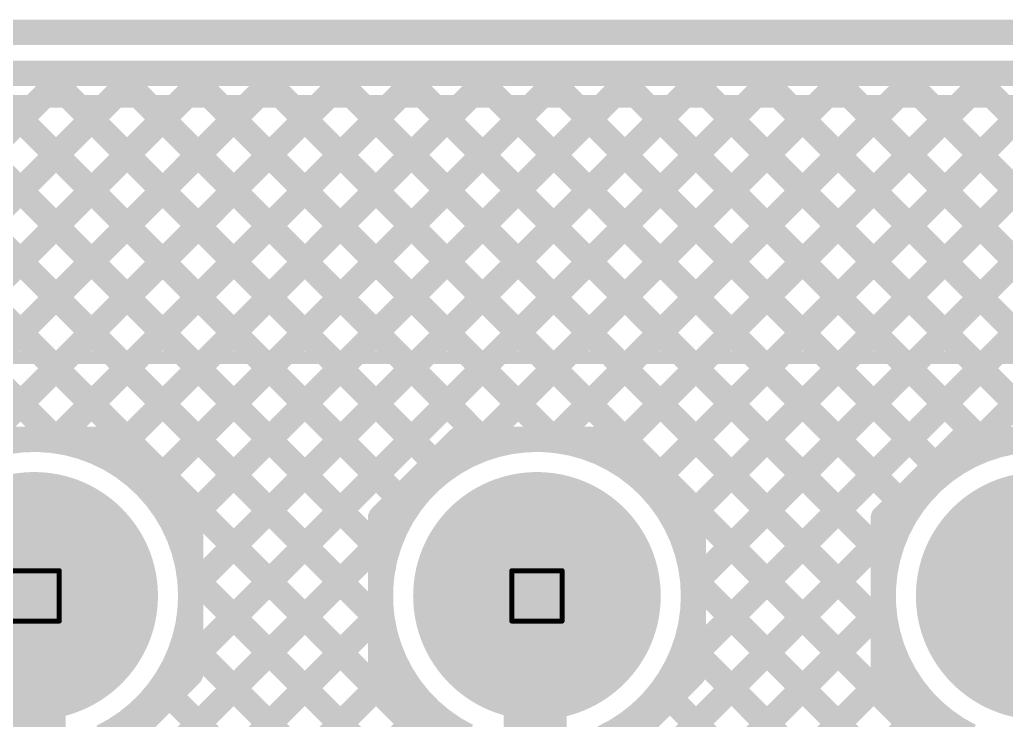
# Model space of a CAD drawing. Header units: inches. Extents: x -1.9 to 9.4, y 0 to 6.7.
# Drawn here: x 0.1433 to 0.5357, y 3.1123 to 3.3908 of the extents above; entities that cross this region are included whole.
import ezdxf

# ---------------------------------------------------------------- set-up
doc = ezdxf.new("R2010")
doc.units = ezdxf.units.IN
doc.header["$MEASUREMENT"] = 0
for name, color, linetype in [('Board Outline', 216, 'Continuous'), ('Bottom Layer', 5, 'Continuous'), ('Bottom Solder', 6, 'Continuous'), ('Drill Drawing', 1, 'Continuous'), ('Multi-Layer', 9, 'Continuous'), ('Pad Holes', 156, 'Continuous'), ('Top Layer', 1, 'Continuous'), ('Top Overlay', 2, 'Continuous'), ('Top Solder', 216, 'Continuous')]:
    doc.layers.add(name, color=color, linetype=linetype)

# ---------------------------------------------------------------- blocks, each defined once
blk = doc.blocks.new('KF129_5_08_3P_7')
at = {"layer": 'Bottom Layer'}
h = blk.add_hatch(color=5, dxfattribs=at)
edge = h.paths.add_edge_path()
edge.add_arc((-0.2, 0), 0.047244, 0, 360)
h = blk.add_hatch(color=5, dxfattribs=at)
edge = h.paths.add_edge_path()
edge.add_arc((0, 0), 0.047244, 0, 360)
h = blk.add_hatch(color=5, dxfattribs=at)
edge = h.paths.add_edge_path()
edge.add_arc((0.2, 0), 0.047244, 0, 360)
at = {"layer": 'Bottom Solder'}
h = blk.add_hatch(color=6, dxfattribs=at)
edge = h.paths.add_edge_path()
edge.add_arc((-0.2, 0), 0.049244, 0, 360)
h = blk.add_hatch(color=6, dxfattribs=at)
edge = h.paths.add_edge_path()
edge.add_arc((0, 0), 0.049244, 0, 360)
h = blk.add_hatch(color=6, dxfattribs=at)
edge = h.paths.add_edge_path()
edge.add_arc((0.2, 0), 0.049244, 0, 360)
at = {"layer": 'Multi-Layer'}
h = blk.add_hatch(color=9, dxfattribs=at)
edge = h.paths.add_edge_path()
edge.add_arc((-0.2, 0), 0.047244, 0, 360)
h = blk.add_hatch(color=9, dxfattribs=at)
edge = h.paths.add_edge_path()
edge.add_arc((0, 0), 0.047244, 0, 360)
h = blk.add_hatch(color=9, dxfattribs=at)
edge = h.paths.add_edge_path()
edge.add_arc((0.2, 0), 0.047244, 0, 360)
at = {"layer": 'Pad Holes'}
h = blk.add_hatch(color=7, dxfattribs=at)
edge = h.paths.add_edge_path()
edge.add_arc((-0.2, 0), 0.031496, 0, 360)
h = blk.add_hatch(color=7, dxfattribs=at)
edge = h.paths.add_edge_path()
edge.add_arc((0, 0), 0.031496, 0, 360)
h = blk.add_hatch(color=7, dxfattribs=at)
edge = h.paths.add_edge_path()
edge.add_arc((0.2, 0), 0.031496, 0, 360)
at = {"layer": 'Top Layer'}
h = blk.add_hatch(color=1, dxfattribs=at)
edge = h.paths.add_edge_path()
edge.add_arc((-0.2, 0), 0.047244, 0, 360)
h = blk.add_hatch(color=1, dxfattribs=at)
edge = h.paths.add_edge_path()
edge.add_arc((0, 0), 0.047244, 0, 360)
h = blk.add_hatch(color=1, dxfattribs=at)
edge = h.paths.add_edge_path()
edge.add_arc((0.2, 0), 0.047244, 0, 360)
at = {"layer": 'Top Solder'}
h = blk.add_hatch(color=216, dxfattribs=at)
edge = h.paths.add_edge_path()
edge.add_arc((-0.2, 0), 0.049244, 0, 360)
h = blk.add_hatch(color=216, dxfattribs=at)
edge = h.paths.add_edge_path()
edge.add_arc((0, 0), 0.049244, 0, 360)
h = blk.add_hatch(color=216, dxfattribs=at)
edge = h.paths.add_edge_path()
edge.add_arc((0.2, 0), 0.049244, 0, 360)
at = {"layer": 'Top Overlay'}
for points in [[(0.3, -0.09477, 0.005, 0.005, 0), (-0.3, -0.09477, 0.005, 0.005, 0)], [(0.3, -0.196622, 0.005, 0.005, 0), (-0.3, -0.196622, 0.005, 0.005, 0)], [(0.3, -0.22441, 0.005, 0.005, 0), (-0.3, -0.22441, 0.005, 0.005, 0)]]:
    blk.add_lwpolyline(points, format="xyseb", dxfattribs=at)

msp = doc.modelspace()

# ---------------------------------------------------------------- linework, layer by layer
at = {"layer": 'Board Outline'}
msp.add_lwpolyline([(0, 3.38583, 0.01, 0.01, 0), (1.29134, 3.38583, 0.01, 0.01, 0)], format="xyseb", dxfattribs=at)
at = {"layer": 'Bottom Layer'}
for points in [[(0.01631, 3.1391, 0.01, 0.01, 0), (0.24673, 3.36951, 0.01, 0.01, 0)], [(0.01631, 3.22395, 0.01, 0.01, 0), (0.16188, 3.36951, 0.01, 0.01, 0)], [(0.01631, 3.16738, 0.01, 0.01, 0), (0.21845, 3.36951, 0.01, 0.01, 0)], [(0.01631, 3.19567, 0.01, 0.01, 0), (0.19016, 3.36951, 0.01, 0.01, 0)], [(0.01631, 3.36951, 0.01, 0.01, 0), (1.27503, 3.36951, 0.01, 0.01, 0)], [(0.04043, 3.36951, 0.01, 0.01, 0), (0.71739, 2.69255, 0.01, 0.01, 0)], [(0.06871, 3.36951, 0.01, 0.01, 0), (0.2868, 3.15143, 0.01, 0.01, 0)], [(0.09699, 3.36951, 0.01, 0.01, 0), (0.2868, 3.17971, 0.01, 0.01, 0)], [(0.12528, 3.36951, 0.01, 0.01, 0), (0.29438, 3.20041, 0.01, 0.01, 0)], [(0.12946, 3.22396, 0.01, 0.01, 0), (0.27501, 3.36951, 0.01, 0.01, 0)], [(0.15356, 3.36951, 0.01, 0.01, 0), (0.30852, 3.21456, 0.01, 0.01, 0)], [(0.15774, 3.22396, 0.01, 0.01, 0), (0.3033, 3.36951, 0.01, 0.01, 0)], [(0.18185, 3.36951, 0.01, 0.01, 0), (0.32741, 3.22396, 0.01, 0.01, 0)], [(0.18309, 3.22102, 0.01, 0.01, 0), (0.33158, 3.36951, 0.01, 0.01, 0)], [(0.19723, 3.20688, 0.01, 0.01, 0), (0.35987, 3.36951, 0.01, 0.01, 0)], [(0.21013, 3.36951, 0.01, 0.01, 0), (0.35569, 3.22396, 0.01, 0.01, 0)], [(0.21128, 3.16436, 0.01, 0.01, 0), (0.41644, 3.36951, 0.01, 0.01, 0)], [(0.21128, 3.19265, 0.01, 0.01, 0), (0.38815, 3.36951, 0.01, 0.01, 0)], [(0.21128, 3.13608, 0.01, 0.01, 0), (0.44472, 3.36951, 0.01, 0.01, 0)], [(0.23842, 3.36951, 0.01, 0.01, 0), (0.72654, 2.88138, 0.01, 0.01, 0)], [(0.2667, 3.36951, 0.01, 0.01, 0), (0.4868, 3.14942, 0.01, 0.01, 0)], [(0.29498, 3.36951, 0.01, 0.01, 0), (0.4868, 3.1777, 0.01, 0.01, 0)], [(0.32327, 3.36951, 0.01, 0.01, 0), (0.49337, 3.19941, 0.01, 0.01, 0)], [(0.32745, 3.22396, 0.01, 0.01, 0), (0.473, 3.36951, 0.01, 0.01, 0)], [(0.35155, 3.36951, 0.01, 0.01, 0), (0.50751, 3.21355, 0.01, 0.01, 0)], [(0.35573, 3.22396, 0.01, 0.01, 0), (0.50129, 3.36951, 0.01, 0.01, 0)], [(0.37984, 3.36951, 0.01, 0.01, 0), (0.5254, 3.22396, 0.01, 0.01, 0)], [(0.38209, 3.22203, 0.01, 0.01, 0), (0.52957, 3.36951, 0.01, 0.01, 0)], [(0.39623, 3.20789, 0.01, 0.01, 0), (0.55786, 3.36951, 0.01, 0.01, 0)], [(0.40812, 3.36951, 0.01, 0.01, 0), (0.55368, 3.22396, 0.01, 0.01, 0)], [(0.41037, 3.19374, 0.01, 0.01, 0), (0.58614, 3.36951, 0.01, 0.01, 0)], [(0.41128, 3.13809, 0.01, 0.01, 0), (0.64271, 3.36951, 0.01, 0.01, 0)], [(0.41128, 3.16637, 0.01, 0.01, 0), (0.61443, 3.36951, 0.01, 0.01, 0)], [(0.43641, 3.36951, 0.01, 0.01, 0), (0.87509, 2.93083, 0.01, 0.01, 0)], [(0.46469, 3.36951, 0.01, 0.01, 0), (0.90338, 2.93083, 0.01, 0.01, 0)], [(0.49297, 3.36951, 0.01, 0.01, 0), (0.93166, 2.93083, 0.01, 0.01, 0)], [(0.52126, 3.36951, 0.01, 0.01, 0), (0.95995, 2.93083, 0.01, 0.01, 0)], [(0.52544, 3.22396, 0.01, 0.01, 0), (0.67099, 3.36951, 0.01, 0.01, 0)], [(0.01631, 3.36534, 0.01, 0.01, 0), (0.1577, 3.22396, 0.01, 0.01, 0)], [(0.11792, 3.22396, 0.01, 0.01, 0), (0.18016, 3.22396, 0.01, 0.01, 0)], [(0.18016, 3.22396, 0.01, 0.01, 0), (0.21128, 3.19283, 0.01, 0.01, 0)], [(0.2868, 3.19283, 0.01, 0.01, 0), (0.31792, 3.22396, 0.01, 0.01, 0)], [(0.31792, 3.22396, 0.01, 0.01, 0), (0.38016, 3.22396, 0.01, 0.01, 0)], [(0.38016, 3.22396, 0.01, 0.01, 0), (0.41128, 3.19283, 0.01, 0.01, 0)], [(0.4868, 3.19283, 0.01, 0.01, 0), (0.51792, 3.22396, 0.01, 0.01, 0)], [(0.51792, 3.22396, 0.01, 0.01, 0), (0.58016, 3.22396, 0.01, 0.01, 0)], [(0.21128, 3.13059, 0.01, 0.01, 0), (0.21128, 3.19283, 0.01, 0.01, 0)], [(0.2868, 3.13059, 0.01, 0.01, 0), (0.2868, 3.19283, 0.01, 0.01, 0)], [(0.41128, 3.13059, 0.01, 0.01, 0), (0.41128, 3.19283, 0.01, 0.01, 0)], [(0.4868, 3.13059, 0.01, 0.01, 0), (0.4868, 3.19283, 0.01, 0.01, 0)], [(0.01631, 2.91282, 0.01, 0.01, 0), (0.2868, 3.1833, 0.01, 0.01, 0)], [(0.1507, 2.84922, 0.01, 0.01, 0), (0.4868, 3.18531, 0.01, 0.01, 0)], [(0.21128, 3.17037, 0.01, 0.01, 0), (0.71739, 2.66426, 0.01, 0.01, 0)], [(0.41128, 3.16836, 0.01, 0.01, 0), (0.71739, 2.86225, 0.01, 0.01, 0)], [(0.01631, 2.88454, 0.01, 0.01, 0), (0.2868, 3.15502, 0.01, 0.01, 0)], [(0.16484, 2.83508, 0.01, 0.01, 0), (0.4868, 3.15703, 0.01, 0.01, 0)], [(0.21128, 3.14209, 0.01, 0.01, 0), (0.71739, 2.63598, 0.01, 0.01, 0)], [(0.41128, 3.14008, 0.01, 0.01, 0), (0.71739, 2.83397, 0.01, 0.01, 0)], [(0.18016, 3.09947, 0.01, 0.01, 0), (0.21128, 3.13059, 0.01, 0.01, 0)], [(0.2868, 3.13059, 0.01, 0.01, 0), (0.31792, 3.09947, 0.01, 0.01, 0)], [(0.38016, 3.09947, 0.01, 0.01, 0), (0.41128, 3.13059, 0.01, 0.01, 0)], [(0.4868, 3.13059, 0.01, 0.01, 0), (0.51792, 3.09947, 0.01, 0.01, 0)], [(0.01631, 2.85625, 0.01, 0.01, 0), (0.28872, 3.12866, 0.01, 0.01, 0)], [(0.17522, 2.81717, 0.01, 0.01, 0), (0.48772, 3.12967, 0.01, 0.01, 0)], [(0.20289, 3.1222, 0.01, 0.01, 0), (0.71739, 2.60769, 0.01, 0.01, 0)], [(0.40189, 3.12119, 0.01, 0.01, 0), (0.71739, 2.80568, 0.01, 0.01, 0)], [(0.1659, 2.77957, 0.01, 0.01, 0), (0.50186, 3.11553, 0.01, 0.01, 0)], [(0.01631, 2.82797, 0.01, 0.01, 0), (0.30286, 3.11452, 0.01, 0.01, 0)], [(0.18875, 3.10805, 0.01, 0.01, 0), (0.71739, 2.57941, 0.01, 0.01, 0)]]:
    msp.add_lwpolyline(points, format="xyseb", dxfattribs=at)
for points in [[(0.15106, 3.36951, 0.005, 0.005, 1), (0.15606, 3.36951, 0.005, 0.005, 1)], [(0.15938, 3.36951, 0.005, 0.005, 1), (0.16438, 3.36951, 0.005, 0.005, 1)], [(0.17935, 3.36951, 0.005, 0.005, 1), (0.18435, 3.36951, 0.005, 0.005, 1)], [(0.18766, 3.36951, 0.005, 0.005, 1), (0.19266, 3.36951, 0.005, 0.005, 1)], [(0.20763, 3.36951, 0.005, 0.005, 1), (0.21263, 3.36951, 0.005, 0.005, 1)], [(0.21595, 3.36951, 0.005, 0.005, 1), (0.22095, 3.36951, 0.005, 0.005, 1)], [(0.23592, 3.36951, 0.005, 0.005, 1), (0.24092, 3.36951, 0.005, 0.005, 1)], [(0.24423, 3.36951, 0.005, 0.005, 1), (0.24923, 3.36951, 0.005, 0.005, 1)], [(0.2642, 3.36951, 0.005, 0.005, 1), (0.2692, 3.36951, 0.005, 0.005, 1)], [(0.27251, 3.36951, 0.005, 0.005, 1), (0.27751, 3.36951, 0.005, 0.005, 1)], [(0.29248, 3.36951, 0.005, 0.005, 1), (0.29748, 3.36951, 0.005, 0.005, 1)], [(0.3008, 3.36951, 0.005, 0.005, 1), (0.3058, 3.36951, 0.005, 0.005, 1)], [(0.32077, 3.36951, 0.005, 0.005, 1), (0.32577, 3.36951, 0.005, 0.005, 1)], [(0.32908, 3.36951, 0.005, 0.005, 1), (0.33408, 3.36951, 0.005, 0.005, 1)], [(0.34905, 3.36951, 0.005, 0.005, 1), (0.35405, 3.36951, 0.005, 0.005, 1)], [(0.35737, 3.36951, 0.005, 0.005, 1), (0.36237, 3.36951, 0.005, 0.005, 1)], [(0.37734, 3.36951, 0.005, 0.005, 1), (0.38234, 3.36951, 0.005, 0.005, 1)], [(0.38565, 3.36951, 0.005, 0.005, 1), (0.39065, 3.36951, 0.005, 0.005, 1)], [(0.40562, 3.36951, 0.005, 0.005, 1), (0.41062, 3.36951, 0.005, 0.005, 1)], [(0.41394, 3.36951, 0.005, 0.005, 1), (0.41894, 3.36951, 0.005, 0.005, 1)], [(0.43391, 3.36951, 0.005, 0.005, 1), (0.43891, 3.36951, 0.005, 0.005, 1)], [(0.44222, 3.36951, 0.005, 0.005, 1), (0.44722, 3.36951, 0.005, 0.005, 1)], [(0.46219, 3.36951, 0.005, 0.005, 1), (0.46719, 3.36951, 0.005, 0.005, 1)], [(0.4705, 3.36951, 0.005, 0.005, 1), (0.4755, 3.36951, 0.005, 0.005, 1)], [(0.49047, 3.36951, 0.005, 0.005, 1), (0.49547, 3.36951, 0.005, 0.005, 1)], [(0.49879, 3.36951, 0.005, 0.005, 1), (0.50379, 3.36951, 0.005, 0.005, 1)], [(0.51876, 3.36951, 0.005, 0.005, 1), (0.52376, 3.36951, 0.005, 0.005, 1)], [(0.52707, 3.36951, 0.005, 0.005, 1), (0.53207, 3.36951, 0.005, 0.005, 1)], [(0.1552, 3.22396, 0.005, 0.005, 1), (0.1602, 3.22396, 0.005, 0.005, 1)], [(0.15524, 3.22396, 0.005, 0.005, 1), (0.16024, 3.22396, 0.005, 0.005, 1)], [(0.17766, 3.22396, 0.005, 0.005, 1), (0.18266, 3.22396, 0.005, 0.005, 1)], [(0.17766, 3.22396, 0.005, 0.005, 1), (0.18266, 3.22396, 0.005, 0.005, 1)], [(0.18059, 3.22102, 0.005, 0.005, 1), (0.18559, 3.22102, 0.005, 0.005, 1)], [(0.31542, 3.22396, 0.005, 0.005, 1), (0.32042, 3.22396, 0.005, 0.005, 1)], [(0.31542, 3.22396, 0.005, 0.005, 1), (0.32042, 3.22396, 0.005, 0.005, 1)], [(0.32491, 3.22396, 0.005, 0.005, 1), (0.32991, 3.22396, 0.005, 0.005, 1)], [(0.32495, 3.22396, 0.005, 0.005, 1), (0.32995, 3.22396, 0.005, 0.005, 1)], [(0.35319, 3.22396, 0.005, 0.005, 1), (0.35819, 3.22396, 0.005, 0.005, 1)], [(0.35323, 3.22396, 0.005, 0.005, 1), (0.35823, 3.22396, 0.005, 0.005, 1)], [(0.37766, 3.22396, 0.005, 0.005, 1), (0.38266, 3.22396, 0.005, 0.005, 1)], [(0.37766, 3.22396, 0.005, 0.005, 1), (0.38266, 3.22396, 0.005, 0.005, 1)], [(0.37959, 3.22203, 0.005, 0.005, 1), (0.38459, 3.22203, 0.005, 0.005, 1)], [(0.51542, 3.22396, 0.005, 0.005, 1), (0.52042, 3.22396, 0.005, 0.005, 1)], [(0.51542, 3.22396, 0.005, 0.005, 1), (0.52042, 3.22396, 0.005, 0.005, 1)], [(0.5229, 3.22396, 0.005, 0.005, 1), (0.5279, 3.22396, 0.005, 0.005, 1)], [(0.52294, 3.22396, 0.005, 0.005, 1), (0.52794, 3.22396, 0.005, 0.005, 1)], [(0.30602, 3.21456, 0.005, 0.005, 1), (0.31102, 3.21456, 0.005, 0.005, 1)], [(0.50501, 3.21355, 0.005, 0.005, 1), (0.51001, 3.21355, 0.005, 0.005, 1)], [(0.19473, 3.20688, 0.005, 0.005, 1), (0.19973, 3.20688, 0.005, 0.005, 1)], [(0.39373, 3.20789, 0.005, 0.005, 1), (0.39873, 3.20789, 0.005, 0.005, 1)], [(0.29188, 3.20041, 0.005, 0.005, 1), (0.29688, 3.20041, 0.005, 0.005, 1)], [(0.49087, 3.19941, 0.005, 0.005, 1), (0.49587, 3.19941, 0.005, 0.005, 1)], [(0.40787, 3.19374, 0.005, 0.005, 1), (0.41287, 3.19374, 0.005, 0.005, 1)], [(0.20878, 3.19283, 0.005, 0.005, 1), (0.21378, 3.19283, 0.005, 0.005, 1)], [(0.20878, 3.19283, 0.005, 0.005, 1), (0.21378, 3.19283, 0.005, 0.005, 1)], [(0.20878, 3.19265, 0.005, 0.005, 1), (0.21378, 3.19265, 0.005, 0.005, 1)], [(0.2843, 3.19283, 0.005, 0.005, 1), (0.2893, 3.19283, 0.005, 0.005, 1)], [(0.2843, 3.19283, 0.005, 0.005, 1), (0.2893, 3.19283, 0.005, 0.005, 1)], [(0.40878, 3.19283, 0.005, 0.005, 1), (0.41378, 3.19283, 0.005, 0.005, 1)], [(0.40878, 3.19283, 0.005, 0.005, 1), (0.41378, 3.19283, 0.005, 0.005, 1)], [(0.4843, 3.19283, 0.005, 0.005, 1), (0.4893, 3.19283, 0.005, 0.005, 1)], [(0.4843, 3.19283, 0.005, 0.005, 1), (0.4893, 3.19283, 0.005, 0.005, 1)], [(0.2843, 3.1833, 0.005, 0.005, 1), (0.2893, 3.1833, 0.005, 0.005, 1)], [(0.4843, 3.18531, 0.005, 0.005, 1), (0.4893, 3.18531, 0.005, 0.005, 1)], [(0.2843, 3.17971, 0.005, 0.005, 1), (0.2893, 3.17971, 0.005, 0.005, 1)], [(0.4843, 3.1777, 0.005, 0.005, 1), (0.4893, 3.1777, 0.005, 0.005, 1)], [(0.20878, 3.17037, 0.005, 0.005, 1), (0.21378, 3.17037, 0.005, 0.005, 1)], [(0.40878, 3.16836, 0.005, 0.005, 1), (0.41378, 3.16836, 0.005, 0.005, 1)], [(0.40878, 3.16637, 0.005, 0.005, 1), (0.41378, 3.16637, 0.005, 0.005, 1)], [(0.20878, 3.16436, 0.005, 0.005, 1), (0.21378, 3.16436, 0.005, 0.005, 1)], [(0.2843, 3.15502, 0.005, 0.005, 1), (0.2893, 3.15502, 0.005, 0.005, 1)], [(0.4843, 3.15703, 0.005, 0.005, 1), (0.4893, 3.15703, 0.005, 0.005, 1)], [(0.2843, 3.15143, 0.005, 0.005, 1), (0.2893, 3.15143, 0.005, 0.005, 1)], [(0.4843, 3.14942, 0.005, 0.005, 1), (0.4893, 3.14942, 0.005, 0.005, 1)], [(0.20878, 3.14209, 0.005, 0.005, 1), (0.21378, 3.14209, 0.005, 0.005, 1)], [(0.40878, 3.14008, 0.005, 0.005, 1), (0.41378, 3.14008, 0.005, 0.005, 1)], [(0.20878, 3.13608, 0.005, 0.005, 1), (0.21378, 3.13608, 0.005, 0.005, 1)], [(0.40878, 3.13809, 0.005, 0.005, 1), (0.41378, 3.13809, 0.005, 0.005, 1)], [(0.20878, 3.13059, 0.005, 0.005, 1), (0.21378, 3.13059, 0.005, 0.005, 1)], [(0.20878, 3.13059, 0.005, 0.005, 1), (0.21378, 3.13059, 0.005, 0.005, 1)], [(0.2843, 3.13059, 0.005, 0.005, 1), (0.2893, 3.13059, 0.005, 0.005, 1)], [(0.2843, 3.13059, 0.005, 0.005, 1), (0.2893, 3.13059, 0.005, 0.005, 1)], [(0.40878, 3.13059, 0.005, 0.005, 1), (0.41378, 3.13059, 0.005, 0.005, 1)], [(0.40878, 3.13059, 0.005, 0.005, 1), (0.41378, 3.13059, 0.005, 0.005, 1)], [(0.4843, 3.13059, 0.005, 0.005, 1), (0.4893, 3.13059, 0.005, 0.005, 1)], [(0.4843, 3.13059, 0.005, 0.005, 1), (0.4893, 3.13059, 0.005, 0.005, 1)], [(0.28622, 3.12866, 0.005, 0.005, 1), (0.29122, 3.12866, 0.005, 0.005, 1)], [(0.48522, 3.12967, 0.005, 0.005, 1), (0.49022, 3.12967, 0.005, 0.005, 1)], [(0.20039, 3.1222, 0.005, 0.005, 1), (0.20539, 3.1222, 0.005, 0.005, 1)], [(0.39939, 3.12119, 0.005, 0.005, 1), (0.40439, 3.12119, 0.005, 0.005, 1)], [(0.49936, 3.11553, 0.005, 0.005, 1), (0.50436, 3.11553, 0.005, 0.005, 1)], [(0.30036, 3.11452, 0.005, 0.005, 1), (0.30536, 3.11452, 0.005, 0.005, 1)], [(0.18625, 3.10805, 0.005, 0.005, 1), (0.19125, 3.10805, 0.005, 0.005, 1)]]:
    msp.add_lwpolyline(points, format="xyseb", close=True, dxfattribs=at)
at = {"layer": 'Drill Drawing'}
for points in [[(0.13904, 3.17171, 0.002, 0.002, 0), (0.15904, 3.17171, 0.002, 0.002, 0)], [(0.15904, 3.15171, 0.002, 0.002, 0), (0.15904, 3.17171, 0.002, 0.002, 0)], [(0.33904, 3.17171, 0.002, 0.002, 0), (0.35904, 3.17171, 0.002, 0.002, 0)], [(0.33904, 3.15171, 0.002, 0.002, 0), (0.33904, 3.17171, 0.002, 0.002, 0)], [(0.35904, 3.15171, 0.002, 0.002, 0), (0.35904, 3.17171, 0.002, 0.002, 0)], [(0.13904, 3.15171, 0.002, 0.002, 0), (0.15904, 3.15171, 0.002, 0.002, 0)], [(0.33904, 3.15171, 0.002, 0.002, 0), (0.35904, 3.15171, 0.002, 0.002, 0)]]:
    msp.add_lwpolyline(points, format="xyseb", dxfattribs=at)
for points in [[(0.15854, 3.17171, 0.001, 0.001, 1), (0.15954, 3.17171, 0.001, 0.001, 1)], [(0.15854, 3.17171, 0.001, 0.001, 1), (0.15954, 3.17171, 0.001, 0.001, 1)], [(0.33854, 3.17171, 0.001, 0.001, 1), (0.33954, 3.17171, 0.001, 0.001, 1)], [(0.33854, 3.17171, 0.001, 0.001, 1), (0.33954, 3.17171, 0.001, 0.001, 1)], [(0.35854, 3.17171, 0.001, 0.001, 1), (0.35954, 3.17171, 0.001, 0.001, 1)], [(0.35854, 3.17171, 0.001, 0.001, 1), (0.35954, 3.17171, 0.001, 0.001, 1)], [(0.15854, 3.15171, 0.001, 0.001, 1), (0.15954, 3.15171, 0.001, 0.001, 1)], [(0.15854, 3.15171, 0.001, 0.001, 1), (0.15954, 3.15171, 0.001, 0.001, 1)], [(0.33854, 3.15171, 0.001, 0.001, 1), (0.33954, 3.15171, 0.001, 0.001, 1)], [(0.33854, 3.15171, 0.001, 0.001, 1), (0.33954, 3.15171, 0.001, 0.001, 1)], [(0.35854, 3.15171, 0.001, 0.001, 1), (0.35954, 3.15171, 0.001, 0.001, 1)], [(0.35854, 3.15171, 0.001, 0.001, 1), (0.35954, 3.15171, 0.001, 0.001, 1)]]:
    msp.add_lwpolyline(points, format="xyseb", close=True, dxfattribs=at)
at = {"layer": 'Top Layer'}
for points in [[(0.01529, 3.37053, 0.008, 0.008, 0), (0.94859, 3.37053, 0.008, 0.008, 0)], [(0.01529, 3.13808, 0.008, 0.008, 0), (0.24775, 3.37053, 0.008, 0.008, 0)], [(0.01529, 3.19465, 0.008, 0.008, 0), (0.19118, 3.37053, 0.008, 0.008, 0)], [(0.01529, 3.22293, 0.008, 0.008, 0), (0.1629, 3.37053, 0.008, 0.008, 0)], [(0.01529, 3.16636, 0.008, 0.008, 0), (0.21947, 3.37053, 0.008, 0.008, 0)], [(0.03941, 3.37053, 0.008, 0.008, 0), (0.32184, 3.0881, 0.008, 0.008, 0)], [(0.06769, 3.37053, 0.008, 0.008, 0), (0.2891, 3.14912, 0.008, 0.008, 0)], [(0.09597, 3.37053, 0.008, 0.008, 0), (0.28969, 3.17682, 0.008, 0.008, 0)], [(0.12232, 3.21682, 0.008, 0.008, 0), (0.27603, 3.37053, 0.008, 0.008, 0)], [(0.12426, 3.37053, 0.008, 0.008, 0), (0.2985, 3.1963, 0.008, 0.008, 0)], [(0.15254, 3.37053, 0.008, 0.008, 0), (0.31234, 3.21074, 0.008, 0.008, 0)], [(0.15631, 3.22252, 0.008, 0.008, 0), (0.30432, 3.37053, 0.008, 0.008, 0)], [(0.17554, 3.10033, 0.008, 0.008, 0), (0.44574, 3.37053, 0.008, 0.008, 0)], [(0.17783, 3.21576, 0.008, 0.008, 0), (0.3326, 3.37053, 0.008, 0.008, 0)], [(0.18083, 3.37053, 0.008, 0.008, 0), (0.33109, 3.22027, 0.008, 0.008, 0)], [(0.19383, 3.20348, 0.008, 0.008, 0), (0.36089, 3.37053, 0.008, 0.008, 0)], [(0.20507, 3.18643, 0.008, 0.008, 0), (0.38917, 3.37053, 0.008, 0.008, 0)], [(0.20911, 3.37053, 0.008, 0.008, 0), (0.35724, 3.2224, 0.008, 0.008, 0)], [(0.21026, 3.16334, 0.008, 0.008, 0), (0.41746, 3.37053, 0.008, 0.008, 0)], [(0.2374, 3.37053, 0.008, 0.008, 0), (0.52184, 3.08609, 0.008, 0.008, 0)], [(0.26568, 3.37053, 0.008, 0.008, 0), (0.48971, 3.1465, 0.008, 0.008, 0)], [(0.29396, 3.37053, 0.008, 0.008, 0), (0.4893, 3.1752, 0.008, 0.008, 0)], [(0.31799, 3.2145, 0.008, 0.008, 0), (0.47402, 3.37053, 0.008, 0.008, 0)], [(0.32225, 3.37053, 0.008, 0.008, 0), (0.49769, 3.19509, 0.008, 0.008, 0)], [(0.35053, 3.37053, 0.008, 0.008, 0), (0.5112, 3.20987, 0.008, 0.008, 0)], [(0.35449, 3.22271, 0.008, 0.008, 0), (0.50231, 3.37053, 0.008, 0.008, 0)], [(0.37651, 3.21645, 0.008, 0.008, 0), (0.53059, 3.37053, 0.008, 0.008, 0)], [(0.37882, 3.37053, 0.008, 0.008, 0), (0.52957, 3.21978, 0.008, 0.008, 0)], [(0.39285, 3.20451, 0.008, 0.008, 0), (0.55888, 3.37053, 0.008, 0.008, 0)], [(0.39764, 3.12444, 0.008, 0.008, 0), (0.64373, 3.37053, 0.008, 0.008, 0)], [(0.40444, 3.18781, 0.008, 0.008, 0), (0.58716, 3.37053, 0.008, 0.008, 0)], [(0.4071, 3.37053, 0.008, 0.008, 0), (0.55497, 3.22267, 0.008, 0.008, 0)], [(0.41018, 3.16527, 0.008, 0.008, 0), (0.61545, 3.37053, 0.008, 0.008, 0)], [(0.43539, 3.37053, 0.008, 0.008, 0), (0.75748, 3.04844, 0.008, 0.008, 0)], [(0.46367, 3.37053, 0.008, 0.008, 0), (0.78576, 3.04844, 0.008, 0.008, 0)], [(0.49195, 3.37053, 0.008, 0.008, 0), (0.80622, 3.05627, 0.008, 0.008, 0)], [(0.51186, 3.21038, 0.008, 0.008, 0), (0.67201, 3.37053, 0.008, 0.008, 0)], [(0.52024, 3.37053, 0.008, 0.008, 0), (0.80622, 3.08455, 0.008, 0.008, 0)], [(0.01529, 3.36636, 0.008, 0.008, 0), (0.15962, 3.22203, 0.008, 0.008, 0)], [(0.12254, 3.1065, 0.008, 0.008, -1.810773), (0.21028, 3.16171, 0.008, 0.008, 0)], [(0.32184, 3.10684, 0.008, 0.008, -1.797296), (0.41028, 3.16171, 0.008, 0.008, 0)], [(0.52184, 3.10684, 0.008, 0.008, -1.79723), (0.61028, 3.16171, 0.008, 0.008, 0)], [(0.37484, 3.07336, 0.008, 0.008, 0), (0.50037, 3.19889, 0.008, 0.008, 0)], [(0.17554, 3.07205, 0.008, 0.008, 0), (0.29625, 3.19276, 0.008, 0.008, 0)], [(0.20936, 3.17229, 0.008, 0.008, 0), (0.32184, 3.05981, 0.008, 0.008, 0)], [(0.14904, 2.91128, 0.025, 0.025, 0), (0.14904, 3.16171, 0.025, 0.025, 0)], [(0.34834, 3.16101, 0.025, 0.025, 0), (0.34904, 3.16171, 0.025, 0.025, 0)], [(0.34834, 2.9938, 0.025, 0.025, 0), (0.34834, 3.16101, 0.025, 0.025, 0)], [(0.40973, 3.16991, 0.008, 0.008, 0), (0.52456, 3.05508, 0.008, 0.008, 0)], [(0.21028, 3.16171, 0.008, 0.008, -0.288452), (0.17554, 3.1065, 0.008, 0.008, 0)], [(0.41028, 3.16171, 0.008, 0.008, -0.291866), (0.37484, 3.10617, 0.008, 0.008, 0)], [(0.17554, 3.04376, 0.008, 0.008, 0), (0.28804, 3.15626, 0.008, 0.008, 0)], [(0.37484, 3.04508, 0.008, 0.008, 0), (0.4879, 3.15813, 0.008, 0.008, 0)], [(0.20805, 3.14532, 0.008, 0.008, 0), (0.32184, 3.03153, 0.008, 0.008, 0)], [(0.4076, 3.14377, 0.008, 0.008, 0), (0.57384, 2.97752, 0.008, 0.008, 0)], [(0.37484, 3.01679, 0.008, 0.008, 0), (0.49364, 3.13559, 0.008, 0.008, 0)], [(0.17554, 3.01548, 0.008, 0.008, 0), (0.2943, 3.13424, 0.008, 0.008, 0)], [(0.19892, 3.12617, 0.008, 0.008, 0), (0.32184, 3.00325, 0.008, 0.008, 0)], [(0.39807, 3.12501, 0.008, 0.008, 0), (0.54555, 2.97752, 0.008, 0.008, 0)], [(0.17554, 2.9872, 0.008, 0.008, 0), (0.30624, 3.1179, 0.008, 0.008, 0)], [(0.37551, 2.98918, 0.008, 0.008, 0), (0.50524, 3.11891, 0.008, 0.008, 0)], [(0.18481, 3.112, 0.008, 0.008, 0), (0.32565, 2.97116, 0.008, 0.008, 0)], [(0.37484, 3.10165, 0.008, 0.008, 0), (0.38631, 3.11311, 0.008, 0.008, 0)], [(0.38362, 3.11117, 0.008, 0.008, 0), (0.51727, 2.97752, 0.008, 0.008, 0)]]:
    msp.add_lwpolyline(points, format="xyseb", dxfattribs=at)
for points in [[(0.15054, 3.37053, 0.004, 0.004, 1), (0.15454, 3.37053, 0.004, 0.004, 1)], [(0.1609, 3.37053, 0.004, 0.004, 1), (0.1649, 3.37053, 0.004, 0.004, 1)], [(0.17883, 3.37053, 0.004, 0.004, 1), (0.18283, 3.37053, 0.004, 0.004, 1)], [(0.18918, 3.37053, 0.004, 0.004, 1), (0.19318, 3.37053, 0.004, 0.004, 1)], [(0.20711, 3.37053, 0.004, 0.004, 1), (0.21111, 3.37053, 0.004, 0.004, 1)], [(0.21747, 3.37053, 0.004, 0.004, 1), (0.22147, 3.37053, 0.004, 0.004, 1)], [(0.2354, 3.37053, 0.004, 0.004, 1), (0.2394, 3.37053, 0.004, 0.004, 1)], [(0.24575, 3.37053, 0.004, 0.004, 1), (0.24975, 3.37053, 0.004, 0.004, 1)], [(0.26368, 3.37053, 0.004, 0.004, 1), (0.26768, 3.37053, 0.004, 0.004, 1)], [(0.27403, 3.37053, 0.004, 0.004, 1), (0.27803, 3.37053, 0.004, 0.004, 1)], [(0.29196, 3.37053, 0.004, 0.004, 1), (0.29596, 3.37053, 0.004, 0.004, 1)], [(0.30232, 3.37053, 0.004, 0.004, 1), (0.30632, 3.37053, 0.004, 0.004, 1)], [(0.32025, 3.37053, 0.004, 0.004, 1), (0.32425, 3.37053, 0.004, 0.004, 1)], [(0.3306, 3.37053, 0.004, 0.004, 1), (0.3346, 3.37053, 0.004, 0.004, 1)], [(0.34853, 3.37053, 0.004, 0.004, 1), (0.35253, 3.37053, 0.004, 0.004, 1)], [(0.35889, 3.37053, 0.004, 0.004, 1), (0.36289, 3.37053, 0.004, 0.004, 1)], [(0.37682, 3.37053, 0.004, 0.004, 1), (0.38082, 3.37053, 0.004, 0.004, 1)], [(0.38717, 3.37053, 0.004, 0.004, 1), (0.39117, 3.37053, 0.004, 0.004, 1)], [(0.4051, 3.37053, 0.004, 0.004, 1), (0.4091, 3.37053, 0.004, 0.004, 1)], [(0.41546, 3.37053, 0.004, 0.004, 1), (0.41946, 3.37053, 0.004, 0.004, 1)], [(0.43339, 3.37053, 0.004, 0.004, 1), (0.43739, 3.37053, 0.004, 0.004, 1)], [(0.44374, 3.37053, 0.004, 0.004, 1), (0.44774, 3.37053, 0.004, 0.004, 1)], [(0.46167, 3.37053, 0.004, 0.004, 1), (0.46567, 3.37053, 0.004, 0.004, 1)], [(0.47202, 3.37053, 0.004, 0.004, 1), (0.47602, 3.37053, 0.004, 0.004, 1)], [(0.48995, 3.37053, 0.004, 0.004, 1), (0.49395, 3.37053, 0.004, 0.004, 1)], [(0.50031, 3.37053, 0.004, 0.004, 1), (0.50431, 3.37053, 0.004, 0.004, 1)], [(0.51824, 3.37053, 0.004, 0.004, 1), (0.52224, 3.37053, 0.004, 0.004, 1)], [(0.52859, 3.37053, 0.004, 0.004, 1), (0.53259, 3.37053, 0.004, 0.004, 1)], [(0.15431, 3.22252, 0.004, 0.004, 1), (0.15831, 3.22252, 0.004, 0.004, 1)], [(0.15762, 3.22203, 0.004, 0.004, 1), (0.16162, 3.22203, 0.004, 0.004, 1)], [(0.35249, 3.22271, 0.004, 0.004, 1), (0.35649, 3.22271, 0.004, 0.004, 1)], [(0.35524, 3.2224, 0.004, 0.004, 1), (0.35924, 3.2224, 0.004, 0.004, 1)], [(0.32909, 3.22027, 0.004, 0.004, 1), (0.33309, 3.22027, 0.004, 0.004, 1)], [(0.52757, 3.21978, 0.004, 0.004, 1), (0.53157, 3.21978, 0.004, 0.004, 1)], [(0.17583, 3.21576, 0.004, 0.004, 1), (0.17983, 3.21576, 0.004, 0.004, 1)], [(0.31599, 3.2145, 0.004, 0.004, 1), (0.31999, 3.2145, 0.004, 0.004, 1)], [(0.37451, 3.21645, 0.004, 0.004, 1), (0.37851, 3.21645, 0.004, 0.004, 1)], [(0.31034, 3.21074, 0.004, 0.004, 1), (0.31434, 3.21074, 0.004, 0.004, 1)], [(0.50986, 3.21038, 0.004, 0.004, 1), (0.51386, 3.21038, 0.004, 0.004, 1)], [(0.5092, 3.20987, 0.004, 0.004, 1), (0.5132, 3.20987, 0.004, 0.004, 1)], [(0.19183, 3.20348, 0.004, 0.004, 1), (0.19583, 3.20348, 0.004, 0.004, 1)], [(0.39085, 3.20451, 0.004, 0.004, 1), (0.39485, 3.20451, 0.004, 0.004, 1)], [(0.49837, 3.19889, 0.004, 0.004, 1), (0.50237, 3.19889, 0.004, 0.004, 1)], [(0.2965, 3.1963, 0.004, 0.004, 1), (0.3005, 3.1963, 0.004, 0.004, 1)], [(0.49569, 3.19509, 0.004, 0.004, 1), (0.49969, 3.19509, 0.004, 0.004, 1)], [(0.29425, 3.19276, 0.004, 0.004, 1), (0.29825, 3.19276, 0.004, 0.004, 1)], [(0.40244, 3.18781, 0.004, 0.004, 1), (0.40644, 3.18781, 0.004, 0.004, 1)], [(0.20307, 3.18643, 0.004, 0.004, 1), (0.20707, 3.18643, 0.004, 0.004, 1)], [(0.28769, 3.17682, 0.004, 0.004, 1), (0.29169, 3.17682, 0.004, 0.004, 1)], [(0.4873, 3.1752, 0.004, 0.004, 1), (0.4913, 3.1752, 0.004, 0.004, 1)], [(0.20736, 3.17229, 0.004, 0.004, 1), (0.21136, 3.17229, 0.004, 0.004, 1)], [(0.14279, 3.16171, 0.0125, 0.0125, 1), (0.15529, 3.16171, 0.0125, 0.0125, 1)], [(0.34209, 3.16101, 0.0125, 0.0125, 1), (0.35459, 3.16101, 0.0125, 0.0125, 1)], [(0.34209, 3.16101, 0.0125, 0.0125, 1), (0.35459, 3.16101, 0.0125, 0.0125, 1)], [(0.34279, 3.16171, 0.0125, 0.0125, 1), (0.35529, 3.16171, 0.0125, 0.0125, 1)], [(0.40773, 3.16991, 0.004, 0.004, 1), (0.41173, 3.16991, 0.004, 0.004, 1)], [(0.20826, 3.16334, 0.004, 0.004, 1), (0.21226, 3.16334, 0.004, 0.004, 1)], [(0.40818, 3.16527, 0.004, 0.004, 1), (0.41218, 3.16527, 0.004, 0.004, 1)], [(0.20828, 3.16171, 0.004, 0.004, 1), (0.21228, 3.16171, 0.004, 0.004, 1)], [(0.20828, 3.16171, 0.004, 0.004, 1), (0.21228, 3.16171, 0.004, 0.004, 1)], [(0.40828, 3.16171, 0.004, 0.004, 1), (0.41228, 3.16171, 0.004, 0.004, 1)], [(0.40828, 3.16171, 0.004, 0.004, 1), (0.41228, 3.16171, 0.004, 0.004, 1)], [(0.28604, 3.15626, 0.004, 0.004, 1), (0.29004, 3.15626, 0.004, 0.004, 1)], [(0.4859, 3.15813, 0.004, 0.004, 1), (0.4899, 3.15813, 0.004, 0.004, 1)], [(0.2871, 3.14912, 0.004, 0.004, 1), (0.2911, 3.14912, 0.004, 0.004, 1)], [(0.20605, 3.14532, 0.004, 0.004, 1), (0.21005, 3.14532, 0.004, 0.004, 1)], [(0.4056, 3.14377, 0.004, 0.004, 1), (0.4096, 3.14377, 0.004, 0.004, 1)], [(0.48771, 3.1465, 0.004, 0.004, 1), (0.49171, 3.1465, 0.004, 0.004, 1)], [(0.49164, 3.13559, 0.004, 0.004, 1), (0.49564, 3.13559, 0.004, 0.004, 1)], [(0.2923, 3.13424, 0.004, 0.004, 1), (0.2963, 3.13424, 0.004, 0.004, 1)], [(0.19692, 3.12617, 0.004, 0.004, 1), (0.20092, 3.12617, 0.004, 0.004, 1)], [(0.39564, 3.12444, 0.004, 0.004, 1), (0.39964, 3.12444, 0.004, 0.004, 1)], [(0.39607, 3.12501, 0.004, 0.004, 1), (0.40007, 3.12501, 0.004, 0.004, 1)], [(0.30424, 3.1179, 0.004, 0.004, 1), (0.30824, 3.1179, 0.004, 0.004, 1)], [(0.50324, 3.11891, 0.004, 0.004, 1), (0.50724, 3.11891, 0.004, 0.004, 1)], [(0.18281, 3.112, 0.004, 0.004, 1), (0.18681, 3.112, 0.004, 0.004, 1)], [(0.38431, 3.11311, 0.004, 0.004, 1), (0.38831, 3.11311, 0.004, 0.004, 1)], [(0.38162, 3.11117, 0.004, 0.004, 1), (0.38562, 3.11117, 0.004, 0.004, 1)]]:
    msp.add_lwpolyline(points, format="xyseb", close=True, dxfattribs=at)

# ---------------------------------------------------------------- block references
at = {"rotation": 180}
msp.add_blockref('KF129_5_08_3P_7', (0.34904, 3.16171), dxfattribs=at)

doc.saveas('drawing.dxf')
